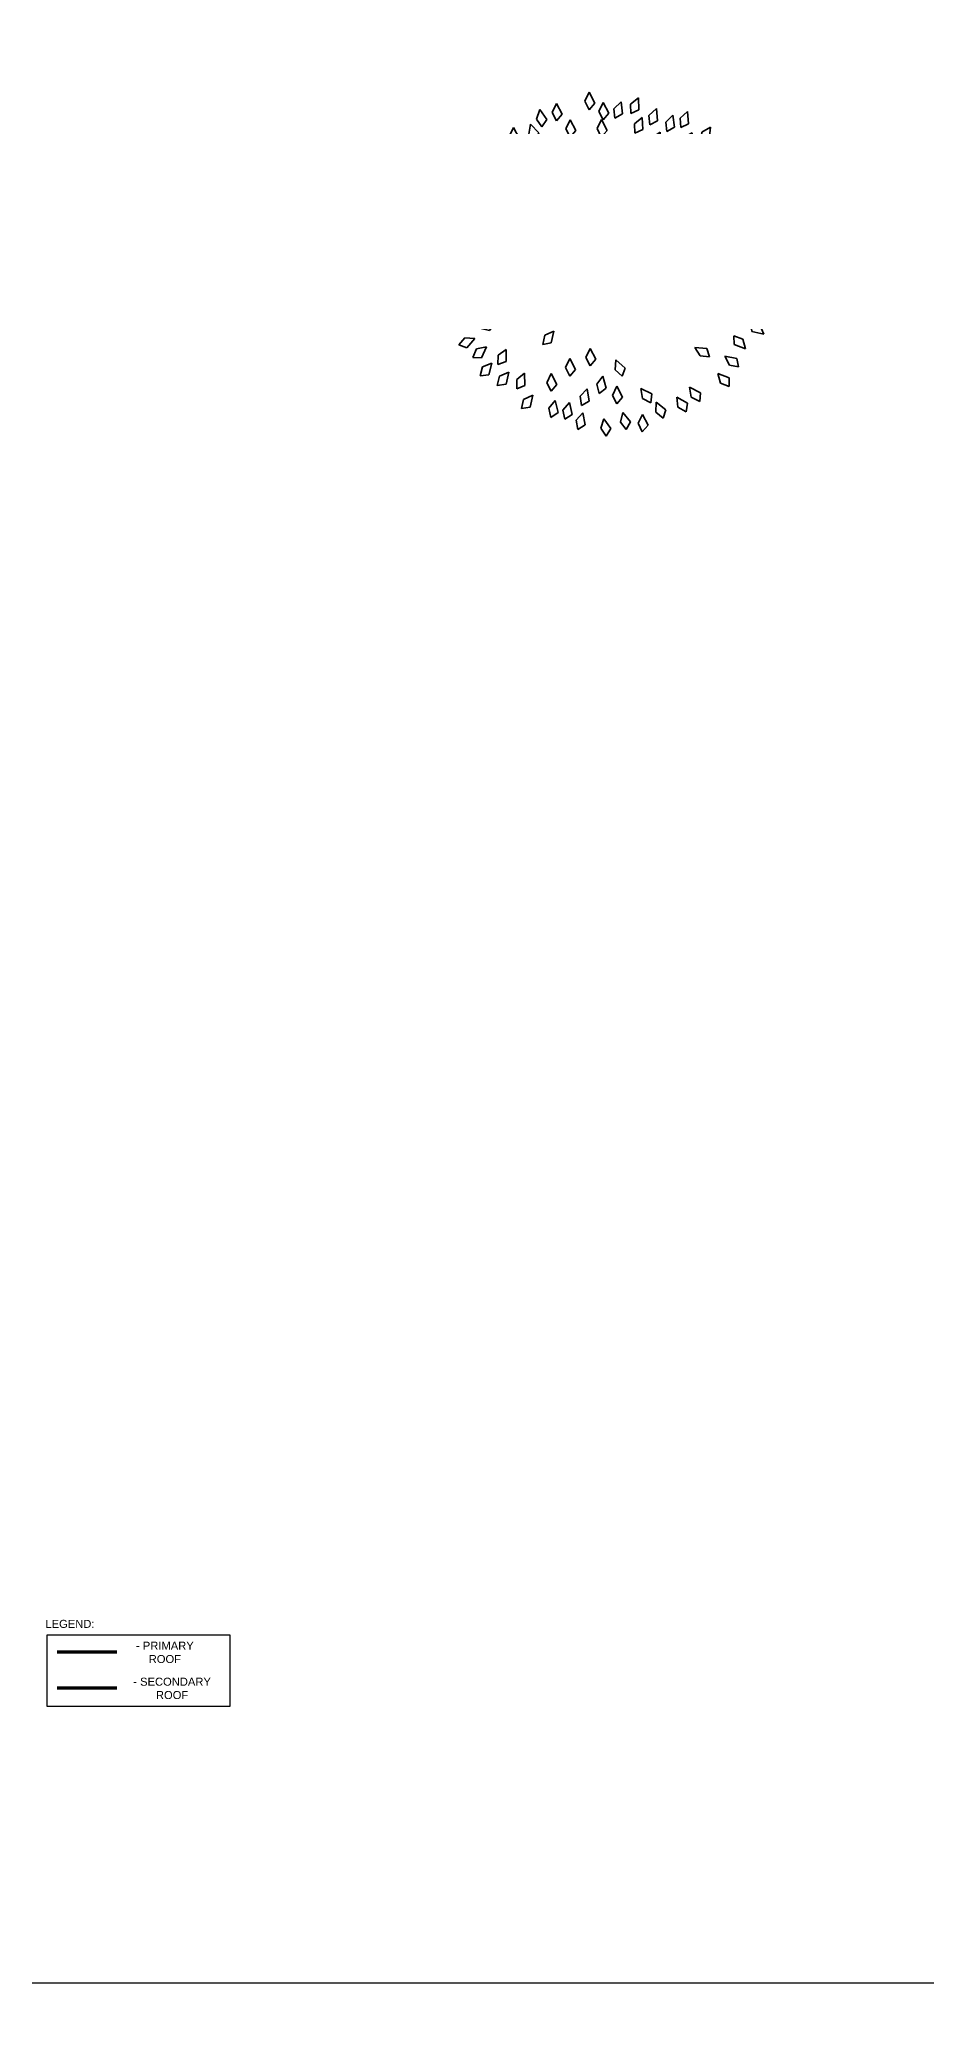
# Model space of a CAD drawing. Header units: millimetres. Extents: x -179928 to 528275, y -469666 to 511935.
# Drawn here: x 174469 to 185546, y 46649 to 71491 of the extents above; entities that cross this region are included whole.
import ezdxf
from ezdxf import colors
from ezdxf.entities.mleader import LeaderData, LeaderLine
from ezdxf.math import Vec2, Vec3

# ---------------------------------------------------------------- set-up
doc = ezdxf.new("R2010")
doc.units = ezdxf.units.MM
doc.linetypes.add('DASHED', pattern=[0.75, 0.5, -0.25])
doc.layers.get('Defpoints').update_dxf_attribs({"color": 252})
doc.layers.add('ad-Landscape', color=94, linetype='Continuous', lineweight=35)
for name, color, linetype in [('ad-Lvl-Entance road', 4, 'Continuous'), ('ad-Primary Roof', 5, 'Continuous'), ('ad-Secondary Roof', 6, 'Continuous'), ('ad-Text main', 7, 'Continuous')]:
    doc.layers.add(name, color=color, linetype=linetype)
doc.layers.add('ad-Plot Boundary', color=6, linetype='Continuous', true_color=0xff00ff)
doc.styles.get("Standard").update_dxf_attribs({"font": 'arial.ttf'})

# ---------------------------------------------------------------- blocks, each defined once
blk = doc.blocks.new('1625E_Roof Plan')
at = {"layer": 'ad-Primary Roof', "linetype": 'DASHED', "ltscale": 2, "const_width": 40}
for points in [[(12570, 14670), (2380, 14670), (7475, 9770)], [(12570, -2645), (2380, -2645), (7475, 2255)]]:
    blk.add_lwpolyline(points, close=True, dxfattribs=at)
for points in [[(2380, 14670), (2380, 14220)], [(12570, 14670), (12570, 14220)], [(7475, 9770), (7475, 2255)], [(2380, 8195), (2380, 5195)], [(12570, 8195), (12570, 5195)], [(2380, -2645), (2380, -450)], [(15419, -1966), (16169, -1966)], [(12570, -2645), (12570, -2345)]]:
    blk.add_lwpolyline(points, dxfattribs=at)
at = {"layer": 'ad-Secondary Roof', "linetype": 'DASHED', "ltscale": 2, "const_width": 40}
for points in [[(-450, 14220), (362, 11207), (-450, 8195)], [(2380, 8195), (4927, 11207), (2380, 14220), (-450, 14220), (-450, 8195)], [(12570, 8195), (10023, 11207), (12570, 14220), (13950, 14220), (13950, 8195)], [(13950, 14220), (13138, 11207), (13950, 8195)], [(-600, 5195), (161, 2372), (-600, -450)], [(13950, 5195), (13189, 1425), (13950, -2345)], [(2380, 5195), (4927, 2372), (2380, -450), (-600, -450), (-600, 5195)], [(12570, 5195), (10023, 1425), (12570, -2345), (13950, -2345), (13950, 5195)]]:
    blk.add_lwpolyline(points, close=True, dxfattribs=at)
for points in [[(362, 11207), (4927, 11207)], [(13138, 11207), (10023, 11207)], [(161, 2372), (4927, 2372)], [(10023, 1425), (13189, 1425)], [(15419, -2416), (16169, -2416)]]:
    blk.add_lwpolyline(points, dxfattribs=at)
at = {"layer": 'ad-Text main', "insert": (15583, -1615), "char_height": 100, "width": 524.49, "attachment_point": 5, "bg_fill": 2}
blk.add_mtext('LEGEND:', dxfattribs=at)
at = {"layer": 'Defpoints'}
blk.add_lwpolyline([(15300, -1753), (17580, -1753), (17580, -2645), (15300, -2645)], close=True, dxfattribs=at)
at = {"layer": 'ad-Text main', "insert": (16769, -1971), "char_height": 100, "width": 1048.03, "attachment_point": 5, "bg_fill": 2}
blk.add_mtext('- PRIMARY ROOF', dxfattribs=at)
at = {"layer": 'ad-Text main', "insert": (16859, -2421), "char_height": 100, "width": 1266.16, "attachment_point": 5, "bg_fill": 2}
blk.add_mtext('- SECONDARY ROOF', dxfattribs=at)
blk = doc.blocks.new('1625_East Villa')
blk.add_blockref('1625E_Roof Plan', (0, 0))
blk = doc.blocks.new("All Plot's Villa Plans")
at = {"ltscale": 5}
blk.add_blockref('1625_East Villa', (159263, 53305), dxfattribs=at)
blk = doc.blocks.new('zw$A88E')
at = {"layer": 'ad-Plot Boundary', "ltscale": 5}
for points in [[(-218432, -419409), (-160084, -419409), (-160084, -389359), (-214414, -389359), (-214624, -390951), (-215394, -396770), (-216370, -404153), (-218165, -417733)], [(-218432, -419409), (-160084, -419409), (-160084, -448884), (-177957, -444906), (-195916, -441169), (-207921, -438489), (-220734, -438489), (-219411, -425564)]]:
    blk.add_lwpolyline(points, close=True, dxfattribs=at)
blk = doc.blocks.new("Plot's Boundary")
at = {"layer": 'ad-Plot Boundary', "ltscale": 5}
blk.add_blockref('zw$A88E', (367577, 466614), dxfattribs=at)
blk = doc.blocks.new('qerfefr')
at = {"layer": 'ad-Landscape', "color": 104, "ltscale": 1.622888}
for p, q in [((260795.962, 1945721.719, 129.914), (260796.032, 1945721.823, 129.914)), ((260796.032, 1945721.823, 129.914), (260796.083, 1945721.68, 129.914)), ((260796.173, 1945721.748, 129.914), (260796.255, 1945721.842, 129.914)), ((260796.255, 1945721.842, 129.914), (260796.288, 1945721.694, 129.914)), ((260795.87, 1945721.677, 129.914), (260795.944, 1945721.544, 129.914)), ((260796, 1945721.608, 129.914), (260795.962, 1945721.719, 129.914)), ((260796.083, 1945721.68, 129.914), (260796, 1945721.608, 129.914)), ((260796.197, 1945721.633, 129.914), (260796.173, 1945721.748, 129.914)), ((260796.288, 1945721.694, 129.914), (260796.197, 1945721.633, 129.914)), ((260796.283, 1945721.505, 129.914), (260796.365, 1945721.6, 129.914)), ((260796.365, 1945721.6, 129.914), (260796.398, 1945721.451, 129.914)), ((260795.944, 1945721.544, 129.914), (260795.875, 1945721.46, 129.914)), ((260796.247, 1945721.244, 129.914), (260796.329, 1945721.339, 129.914)), ((260796.307, 1945721.39, 129.914), (260796.283, 1945721.505, 129.914)), ((260796.398, 1945721.451, 129.914), (260796.307, 1945721.39, 129.914)), ((260796.329, 1945721.339, 129.914), (260796.362, 1945721.19, 129.914)), ((260795.855, 1945721.186, 129.914), (260795.92, 1945721.293, 129.914)), ((260795.898, 1945721.076, 129.914), (260795.855, 1945721.186, 129.914)), ((260795.978, 1945721.152, 129.914), (260795.898, 1945721.076, 129.914)), ((260795.92, 1945721.293, 129.914), (260795.978, 1945721.152, 129.914)), ((260796.271, 1945721.129, 129.914), (260796.247, 1945721.244, 129.914)), ((260796.362, 1945721.19, 129.914), (260796.271, 1945721.129, 129.914)), ((260796.237, 1945720.939, 129.914), (260796.335, 1945720.988, 129.914)), ((260796.25, 1945720.787, 129.914), (260796.237, 1945720.939, 129.914)), ((260796.344, 1945720.87, 129.914), (260796.25, 1945720.787, 129.914)), ((260796.335, 1945720.988, 129.914), (260796.344, 1945720.87, 129.914)), ((260795.94, 1945720.635, 129.914), (260796, 1945720.745, 129.914)), ((260795.989, 1945720.528, 129.914), (260795.94, 1945720.635, 129.914)), ((260796.065, 1945720.607, 129.914), (260795.989, 1945720.528, 129.914)), ((260796, 1945720.745, 129.914), (260796.065, 1945720.607, 129.914)), ((260796.234, 1945720.683, 129.914), (260796.31, 1945720.782, 129.914)), ((260796.265, 1945720.569, 129.914), (260796.234, 1945720.683, 129.914)), ((260796.352, 1945720.636, 129.914), (260796.265, 1945720.569, 129.914)), ((260796.31, 1945720.782, 129.914), (260796.352, 1945720.636, 129.914)), ((260795.614, 1945720.107, 129.914), (260795.729, 1945720.082, 129.914)), ((260795.633, 1945720, 129.914), (260795.614, 1945720.107, 129.914)), ((260795.729, 1945720.082, 129.914), (260795.782, 1945719.969, 129.914)), ((260795.782, 1945719.969, 129.914), (260795.633, 1945720, 129.914)), ((260794.373, 1945719.188, 129.914), (260794.284, 1945719.25, 129.914)), ((260794.41, 1945719.051, 129.914), (260794.486, 1945719.142, 129.914)), ((260794.486, 1945719.142, 129.914), (260794.611, 1945719.135, 129.914)), ((260794.611, 1945719.135, 129.914), (260794.514, 1945719.018, 129.914)), ((260794.514, 1945719.018, 129.914), (260794.41, 1945719.051, 129.914)), ((260794.439, 1945718.805, 129.914), (260794.499, 1945718.906, 129.914)), ((260794.499, 1945718.906, 129.914), (260794.623, 1945718.92, 129.914)), ((260794.623, 1945718.92, 129.914), (260794.547, 1945718.788, 129.914)), ((260794.69, 1945718.884, 129.914), (260794.725, 1945718.996, 129.914)), ((260794.799, 1945718.893, 129.914), (260794.69, 1945718.884, 129.914)), ((260794.547, 1945718.788, 129.914), (260794.439, 1945718.805, 129.914)), ((260794.616, 1945718.635, 129.914), (260794.672, 1945718.738, 129.914)), ((260794.725, 1945718.622, 129.914), (260794.616, 1945718.635, 129.914)), ((260794.672, 1945718.738, 129.914), (260794.796, 1945718.757, 129.914)), ((260794.796, 1945718.757, 129.914), (260794.725, 1945718.622, 129.914))]:
    blk.add_line(p, q, dxfattribs=at)
at = {"layer": 'ad-Landscape', "color": 96, "ltscale": 1.622888}
for p, q in [((260796.604, 1945721.774, 129.914), (260796.686, 1945721.869, 129.914)), ((260796.686, 1945721.869, 129.914), (260796.719, 1945721.72, 129.914)), ((260796.628, 1945721.659, 129.914), (260796.604, 1945721.774, 129.914)), ((260796.719, 1945721.72, 129.914), (260796.628, 1945721.659, 129.914)), ((260796.738, 1945721.606, 129.914), (260796.821, 1945721.7, 129.914)), ((260796.762, 1945721.49, 129.914), (260796.738, 1945721.606, 129.914)), ((260796.821, 1945721.7, 129.914), (260796.853, 1945721.551, 129.914)), ((260796.908, 1945721.475, 129.914), (260796.926, 1945721.591, 129.914)), ((260796.926, 1945721.591, 129.914), (260797.037, 1945721.65, 129.914)), ((260797.037, 1945721.65, 129.914), (260797.015, 1945721.5, 129.914)), ((260797.117, 1945721.477, 129.914), (260797.145, 1945721.591, 129.914)), ((260797.145, 1945721.591, 129.914), (260797.26, 1945721.641, 129.914)), ((260797.26, 1945721.641, 129.914), (260797.226, 1945721.493, 129.914)), ((260796.47, 1945721.247, 129.914), (260796.551, 1945721.342, 129.914)), ((260796.551, 1945721.342, 129.914), (260796.585, 1945721.193, 129.914)), ((260796.66, 1945721.405, 129.914), (260796.743, 1945721.499, 129.914)), ((260796.683, 1945721.29, 129.914), (260796.66, 1945721.405, 129.914)), ((260796.774, 1945721.35, 129.914), (260796.683, 1945721.29, 129.914)), ((260796.743, 1945721.499, 129.914), (260796.774, 1945721.35, 129.914)), ((260796.853, 1945721.551, 129.914), (260796.762, 1945721.49, 129.914)), ((260797.015, 1945721.5, 129.914), (260796.908, 1945721.475, 129.914)), ((260797.102, 1945721.225, 129.914), (260797.127, 1945721.34, 129.914)), ((260797.226, 1945721.493, 129.914), (260797.117, 1945721.477, 129.914)), ((260797.127, 1945721.34, 129.914), (260797.24, 1945721.393, 129.914)), ((260797.24, 1945721.393, 129.914), (260797.21, 1945721.243, 129.914)), ((260797.31, 1945721.279, 129.914), (260797.33, 1945721.395, 129.914)), ((260797.33, 1945721.395, 129.914), (260797.442, 1945721.452, 129.914)), ((260797.442, 1945721.452, 129.914), (260797.417, 1945721.302, 129.914)), ((260797.509, 1945721.259, 129.914), (260797.619, 1945721.32, 129.914)), ((260796.454, 1945720.999, 129.914), (260796.554, 1945721.074, 129.914)), ((260796.495, 1945721.132, 129.914), (260796.47, 1945721.247, 129.914)), ((260796.585, 1945721.193, 129.914), (260796.495, 1945721.132, 129.914)), ((260796.554, 1945721.074, 129.914), (260796.555, 1945720.922, 129.914)), ((260796.792, 1945721.122, 129.914), (260796.875, 1945721.216, 129.914)), ((260796.817, 1945721.007, 129.914), (260796.792, 1945721.122, 129.914)), ((260796.875, 1945721.216, 129.914), (260796.908, 1945721.068, 129.914)), ((260797.21, 1945721.243, 129.914), (260797.102, 1945721.225, 129.914)), ((260797.254, 1945721.004, 129.914), (260797.292, 1945721.115, 129.914)), ((260797.292, 1945721.115, 129.914), (260797.411, 1945721.154, 129.914)), ((260797.417, 1945721.302, 129.914), (260797.31, 1945721.279, 129.914)), ((260797.411, 1945721.154, 129.914), (260797.363, 1945721.01, 129.914)), ((260797.493, 1945721.142, 129.914), (260797.509, 1945721.259, 129.914)), ((260797.599, 1945721.168, 129.914), (260797.493, 1945721.142, 129.914)), ((260796.453, 1945720.881, 129.914), (260796.454, 1945720.999, 129.914)), ((260796.555, 1945720.922, 129.914), (260796.453, 1945720.881, 129.914)), ((260796.908, 1945721.068, 129.914), (260796.817, 1945721.007, 129.914)), ((260796.934, 1945720.853, 129.914), (260796.939, 1945720.97, 129.914)), ((260797.037, 1945720.889, 129.914), (260796.934, 1945720.853, 129.914)), ((260796.939, 1945720.97, 129.914), (260797.042, 1945721.041, 129.914)), ((260797.042, 1945721.041, 129.914), (260797.037, 1945720.889, 129.914)), ((260797.363, 1945721.01, 129.914), (260797.254, 1945721.004, 129.914)), ((260796.636, 1945720.647, 129.914), (260796.718, 1945720.741, 129.914)), ((260796.66, 1945720.531, 129.914), (260796.636, 1945720.647, 129.914)), ((260796.751, 1945720.592, 129.914), (260796.66, 1945720.531, 129.914)), ((260796.718, 1945720.741, 129.914), (260796.751, 1945720.592, 129.914)), ((260797.422, 1945720.616, 129.914), (260797.468, 1945720.725, 129.914)), ((260797.531, 1945720.614, 129.914), (260797.422, 1945720.616, 129.914)), ((260797.468, 1945720.725, 129.914), (260797.59, 1945720.755, 129.914)), ((260796.162, 1945720.41, 129.914), (260796.223, 1945720.519, 129.914)), ((260796.209, 1945720.302, 129.914), (260796.162, 1945720.41, 129.914)), ((260796.286, 1945720.38, 129.914), (260796.209, 1945720.302, 129.914)), ((260796.223, 1945720.519, 129.914), (260796.286, 1945720.38, 129.914)), ((260796.551, 1945720.379, 129.914), (260796.633, 1945720.473, 129.914)), ((260796.576, 1945720.263, 129.914), (260796.551, 1945720.379, 129.914)), ((260796.666, 1945720.324, 129.914), (260796.576, 1945720.263, 129.914)), ((260796.633, 1945720.473, 129.914), (260796.666, 1945720.324, 129.914)), ((260796.93, 1945720.332, 129.914), (260796.999, 1945720.428, 129.914)), ((260797.036, 1945720.306, 129.914), (260796.93, 1945720.332, 129.914)), ((260796.999, 1945720.428, 129.914), (260797.124, 1945720.431, 129.914)), ((260797.124, 1945720.431, 129.914), (260797.036, 1945720.306, 129.914)), ((260797.164, 1945720.272, 129.914), (260797.247, 1945720.355, 129.914)), ((260797.247, 1945720.355, 129.914), (260797.371, 1945720.338, 129.914)), ((260797.371, 1945720.338, 129.914), (260797.265, 1945720.229, 129.914)), ((260796.883, 1945720.041, 129.914), (260796.957, 1945720.133, 129.914)), ((260796.957, 1945720.133, 129.914), (260797.082, 1945720.129, 129.914)), ((260797.082, 1945720.129, 129.914), (260796.988, 1945720.009, 129.914)), ((260797.265, 1945720.229, 129.914), (260797.164, 1945720.272, 129.914)), ((260796.988, 1945720.009, 129.914), (260796.883, 1945720.041, 129.914)), ((260797.174, 1945719.905, 129.914), (260797.233, 1945720.007, 129.914)), ((260797.233, 1945720.007, 129.914), (260797.358, 1945720.021, 129.914)), ((260797.358, 1945720.021, 129.914), (260797.282, 1945719.889, 129.914)), ((260796.619, 1945719.595, 129.914), (260796.731, 1945719.633, 129.914)), ((260796.69, 1945719.512, 129.914), (260796.619, 1945719.595, 129.914)), ((260796.731, 1945719.633, 129.914), (260796.834, 1945719.562, 129.914)), ((260796.834, 1945719.562, 129.914), (260796.69, 1945719.512, 129.914)), ((260797.334, 1945719.526, 129.914), (260797.481, 1945719.564, 129.914)), ((260797.431, 1945719.447, 129.914), (260797.334, 1945719.526, 129.914)), ((260797.545, 1945719.475, 129.914), (260797.431, 1945719.447, 129.914)), ((260797.481, 1945719.564, 129.914), (260797.545, 1945719.475, 129.914)), ((260795.297, 1945718.98, 129.914), (260795.352, 1945719.084, 129.914)), ((260795.352, 1945719.084, 129.914), (260795.476, 1945719.104, 129.914)), ((260795.476, 1945719.104, 129.914), (260795.406, 1945718.969, 129.914)), ((260797.22, 1945719.189, 129.914), (260797.215, 1945719.298, 129.914)), ((260797.215, 1945719.298, 129.914), (260797.326, 1945719.259, 129.914)), ((260797.365, 1945719.14, 129.914), (260797.22, 1945719.189, 129.914)), ((260797.326, 1945719.259, 129.914), (260797.365, 1945719.14, 129.914)), ((260794.725, 1945718.996, 129.914), (260794.842, 1945719.039, 129.914)), ((260794.842, 1945719.039, 129.914), (260794.799, 1945718.893, 129.914)), ((260795.406, 1945718.969, 129.914), (260795.297, 1945718.98, 129.914)), ((260794.841, 1945718.528, 129.914), (260794.869, 1945718.642, 129.914)), ((260794.869, 1945718.642, 129.914), (260794.984, 1945718.691, 129.914)), ((260794.984, 1945718.691, 129.914), (260794.949, 1945718.543, 129.914)), ((260795.22, 1945718.505, 129.914), (260795.303, 1945718.6, 129.914)), ((260795.303, 1945718.6, 129.914), (260795.336, 1945718.451, 129.914)), ((260795.497, 1945718.625, 129.914), (260795.579, 1945718.72, 129.914)), ((260795.521, 1945718.51, 129.914), (260795.497, 1945718.625, 129.914)), ((260795.579, 1945718.72, 129.914), (260795.612, 1945718.571, 129.914)), ((260795.776, 1945718.681, 129.914), (260795.858, 1945718.776, 129.914)), ((260795.8, 1945718.566, 129.914), (260795.776, 1945718.681, 129.914)), ((260795.891, 1945718.627, 129.914), (260795.8, 1945718.566, 129.914)), ((260795.858, 1945718.776, 129.914), (260795.891, 1945718.627, 129.914)), ((260794.832, 1945718.275, 129.914), (260794.886, 1945718.379, 129.914)), ((260794.949, 1945718.543, 129.914), (260794.841, 1945718.528, 129.914)), ((260794.886, 1945718.379, 129.914), (260795.01, 1945718.399, 129.914)), ((260795.01, 1945718.399, 129.914), (260794.94, 1945718.264, 129.914)), ((260795.245, 1945718.39, 129.914), (260795.22, 1945718.505, 129.914)), ((260795.336, 1945718.451, 129.914), (260795.245, 1945718.39, 129.914)), ((260795.612, 1945718.571, 129.914), (260795.521, 1945718.51, 129.914)), ((260795.818, 1945718.323, 129.914), (260795.919, 1945718.398, 129.914)), ((260795.919, 1945718.398, 129.914), (260795.918, 1945718.245, 129.914)), ((260796.087, 1945718.436, 129.914), (260796.13, 1945718.553, 129.914)), ((260796.15, 1945718.337, 129.914), (260796.087, 1945718.436, 129.914)), ((260796.13, 1945718.553, 129.914), (260796.213, 1945718.425, 129.914)), ((260796.213, 1945718.425, 129.914), (260796.15, 1945718.337, 129.914)), ((260794.94, 1945718.264, 129.914), (260794.832, 1945718.275, 129.914)), ((260795.156, 1945718.072, 129.914), (260795.161, 1945718.19, 129.914)), ((260795.259, 1945718.109, 129.914), (260795.156, 1945718.072, 129.914)), ((260795.161, 1945718.19, 129.914), (260795.264, 1945718.261, 129.914)), ((260795.264, 1945718.261, 129.914), (260795.259, 1945718.109, 129.914)), ((260795.318, 1945718.005, 129.914), (260795.326, 1945718.122, 129.914)), ((260795.326, 1945718.122, 129.914), (260795.43, 1945718.191, 129.914)), ((260795.43, 1945718.191, 129.914), (260795.422, 1945718.039, 129.914)), ((260795.567, 1945718.117, 129.914), (260795.581, 1945718.234, 129.914)), ((260795.672, 1945718.145, 129.914), (260795.567, 1945718.117, 129.914)), ((260795.581, 1945718.234, 129.914), (260795.689, 1945718.297, 129.914)), ((260795.689, 1945718.297, 129.914), (260795.672, 1945718.145, 129.914)), ((260795.816, 1945718.205, 129.914), (260795.818, 1945718.323, 129.914)), ((260795.918, 1945718.245, 129.914), (260795.816, 1945718.205, 129.914)), ((260795.971, 1945718.137, 129.914), (260796.053, 1945718.232, 129.914)), ((260795.995, 1945718.022, 129.914), (260795.971, 1945718.137, 129.914)), ((260796.053, 1945718.232, 129.914), (260796.086, 1945718.083, 129.914)), ((260795.422, 1945718.039, 129.914), (260795.318, 1945718.005, 129.914)), ((260795.452, 1945717.957, 129.914), (260795.558, 1945718.023, 129.914)), ((260795.558, 1945718.023, 129.914), (260795.546, 1945717.871, 129.914)), ((260796.086, 1945718.083, 129.914), (260795.995, 1945718.022, 129.914))]:
    blk.add_line(p, q, dxfattribs=at)
at = {"layer": 'ad-Landscape', "color": 70, "ltscale": 1.622888}
for p, q in [((260795.574, 1945721.597, 129.914), (260795.656, 1945721.692, 129.914)), ((260795.598, 1945721.482, 129.914), (260795.574, 1945721.597, 129.914)), ((260795.656, 1945721.692, 129.914), (260795.689, 1945721.543, 129.914)), ((260795.818, 1945721.563, 129.914), (260795.87, 1945721.677, 129.914)), ((260795.071, 1945721.337, 129.914), (260795.077, 1945721.446, 129.914)), ((260795.209, 1945721.273, 129.914), (260795.071, 1945721.337, 129.914)), ((260795.077, 1945721.446, 129.914), (260795.184, 1945721.395, 129.914)), ((260795.184, 1945721.395, 129.914), (260795.209, 1945721.273, 129.914)), ((260795.311, 1945721.46, 129.914), (260795.393, 1945721.554, 129.914)), ((260795.335, 1945721.344, 129.914), (260795.311, 1945721.46, 129.914)), ((260795.426, 1945721.405, 129.914), (260795.335, 1945721.344, 129.914)), ((260795.393, 1945721.554, 129.914), (260795.426, 1945721.405, 129.914)), ((260795.689, 1945721.543, 129.914), (260795.598, 1945721.482, 129.914)), ((260795.756, 1945721.379, 129.914), (260795.82, 1945721.487, 129.914)), ((260795.801, 1945721.27, 129.914), (260795.756, 1945721.379, 129.914)), ((260795.879, 1945721.347, 129.914), (260795.801, 1945721.27, 129.914)), ((260795.875, 1945721.46, 129.914), (260795.818, 1945721.563, 129.914)), ((260795.82, 1945721.487, 129.914), (260795.879, 1945721.347, 129.914)), ((260794.931, 1945721.195, 129.914), (260795.041, 1945721.151, 129.914)), ((260794.932, 1945721.085, 129.914), (260794.931, 1945721.195, 129.914)), ((260795.074, 1945721.03, 129.914), (260794.932, 1945721.085, 129.914)), ((260795.041, 1945721.151, 129.914), (260795.074, 1945721.03, 129.914)), ((260795.065, 1945721.155, 129.914), (260795.08, 1945721.263, 129.914)), ((260795.197, 1945721.08, 129.914), (260795.065, 1945721.155, 129.914)), ((260795.08, 1945721.263, 129.914), (260795.182, 1945721.204, 129.914)), ((260795.182, 1945721.204, 129.914), (260795.197, 1945721.08, 129.914)), ((260795.291, 1945721.015, 129.914), (260795.317, 1945721.121, 129.914)), ((260795.317, 1945721.121, 129.914), (260795.413, 1945721.052, 129.914)), ((260795.488, 1945721.095, 129.914), (260795.507, 1945721.203, 129.914)), ((260795.618, 1945721.015, 129.914), (260795.488, 1945721.095, 129.914)), ((260795.507, 1945721.203, 129.914), (260795.607, 1945721.14, 129.914)), ((260795.607, 1945721.14, 129.914), (260795.618, 1945721.015, 129.914)), ((260794.704, 1945720.716, 129.914), (260794.719, 1945720.824, 129.914)), ((260794.719, 1945720.824, 129.914), (260794.822, 1945720.765, 129.914)), ((260794.723, 1945720.952, 129.914), (260794.737, 1945721.06, 129.914)), ((260794.857, 1945720.878, 129.914), (260794.723, 1945720.952, 129.914)), ((260794.737, 1945721.06, 129.914), (260794.84, 1945721.003, 129.914)), ((260794.84, 1945721.003, 129.914), (260794.857, 1945720.878, 129.914)), ((260795.101, 1945720.969, 129.914), (260795.214, 1945720.935, 129.914)), ((260795.111, 1945720.86, 129.914), (260795.101, 1945720.969, 129.914)), ((260795.257, 1945720.818, 129.914), (260795.111, 1945720.86, 129.914)), ((260795.214, 1945720.935, 129.914), (260795.257, 1945720.818, 129.914)), ((260795.415, 1945720.927, 129.914), (260795.291, 1945721.015, 129.914)), ((260795.413, 1945721.052, 129.914), (260795.415, 1945720.927, 129.914)), ((260795.616, 1945720.836, 129.914), (260795.643, 1945720.942, 129.914)), ((260795.74, 1945720.747, 129.914), (260795.616, 1945720.836, 129.914)), ((260795.643, 1945720.942, 129.914), (260795.738, 1945720.872, 129.914)), ((260795.738, 1945720.872, 129.914), (260795.74, 1945720.747, 129.914)), ((260794.508, 1945720.674, 129.914), (260794.623, 1945720.649, 129.914)), ((260794.527, 1945720.566, 129.914), (260794.508, 1945720.674, 129.914)), ((260794.623, 1945720.649, 129.914), (260794.676, 1945720.536, 129.914)), ((260794.837, 1945720.641, 129.914), (260794.704, 1945720.716, 129.914)), ((260794.822, 1945720.765, 129.914), (260794.837, 1945720.641, 129.914)), ((260794.836, 1945720.616, 129.914), (260794.882, 1945720.715, 129.914)), ((260794.94, 1945720.506, 129.914), (260794.836, 1945720.616, 129.914)), ((260794.882, 1945720.715, 129.914), (260794.962, 1945720.629, 129.914)), ((260794.962, 1945720.629, 129.914), (260794.94, 1945720.506, 129.914)), ((260794.321, 1945720.471, 129.914), (260794.439, 1945720.458, 129.914)), ((260794.351, 1945720.366, 129.914), (260794.321, 1945720.471, 129.914)), ((260794.503, 1945720.351, 129.914), (260794.351, 1945720.366, 129.914)), ((260794.439, 1945720.458, 129.914), (260794.503, 1945720.351, 129.914)), ((260794.676, 1945720.536, 129.914), (260794.527, 1945720.566, 129.914)), ((260794.7, 1945720.297, 129.914), (260794.633, 1945720.403, 129.914)), ((260794.633, 1945720.403, 129.914), (260794.785, 1945720.392, 129.914)), ((260794.785, 1945720.392, 129.914), (260794.817, 1945720.287, 129.914)), ((260795.141, 1945720.498, 129.914), (260795.255, 1945720.469, 129.914)), ((260795.155, 1945720.39, 129.914), (260795.141, 1945720.498, 129.914)), ((260795.303, 1945720.353, 129.914), (260795.155, 1945720.39, 129.914)), ((260795.255, 1945720.469, 129.914), (260795.303, 1945720.353, 129.914)), ((260795.498, 1945720.537, 129.914), (260795.61, 1945720.5, 129.914)), ((260795.505, 1945720.428, 129.914), (260795.498, 1945720.537, 129.914)), ((260795.65, 1945720.382, 129.914), (260795.505, 1945720.428, 129.914)), ((260795.61, 1945720.5, 129.914), (260795.65, 1945720.382, 129.914)), ((260794.444, 1945720.172, 129.914), (260794.561, 1945720.184, 129.914)), ((260794.495, 1945720.075, 129.914), (260794.444, 1945720.172, 129.914)), ((260794.646, 1945720.092, 129.914), (260794.495, 1945720.075, 129.914)), ((260794.561, 1945720.184, 129.914), (260794.646, 1945720.092, 129.914)), ((260794.817, 1945720.287, 129.914), (260794.7, 1945720.297, 129.914)), ((260794.237, 1945719.982, 129.914), (260794.355, 1945719.986, 129.914)), ((260794.282, 1945719.882, 129.914), (260794.237, 1945719.982, 129.914)), ((260794.434, 1945719.888, 129.914), (260794.282, 1945719.882, 129.914)), ((260794.355, 1945719.986, 129.914), (260794.434, 1945719.888, 129.914)), ((260794.701, 1945719.906, 129.914), (260794.813, 1945719.944, 129.914)), ((260794.773, 1945719.823, 129.914), (260794.701, 1945719.906, 129.914)), ((260794.917, 1945719.873, 129.914), (260794.773, 1945719.823, 129.914)), ((260794.813, 1945719.944, 129.914), (260794.917, 1945719.873, 129.914)), ((260794.947, 1945719.983, 129.914), (260795.065, 1945719.986, 129.914)), ((260794.99, 1945719.883, 129.914), (260794.947, 1945719.983, 129.914)), ((260795.143, 1945719.888, 129.914), (260794.99, 1945719.883, 129.914)), ((260795.065, 1945719.986, 129.914), (260795.143, 1945719.888, 129.914)), ((260794.247, 1945719.639, 129.914), (260794.337, 1945719.715, 129.914)), ((260794.344, 1945719.588, 129.914), (260794.247, 1945719.639, 129.914)), ((260794.337, 1945719.715, 129.914), (260794.459, 1945719.687, 129.914)), ((260794.459, 1945719.687, 129.914), (260794.344, 1945719.588, 129.914)), ((260794.424, 1945719.626, 129.914), (260794.528, 1945719.682, 129.914)), ((260794.508, 1945719.556, 129.914), (260794.424, 1945719.626, 129.914)), ((260794.641, 1945719.63, 129.914), (260794.508, 1945719.556, 129.914)), ((260794.528, 1945719.682, 129.914), (260794.641, 1945719.63, 129.914)), ((260794.608, 1945719.374, 129.914), (260794.699, 1945719.448, 129.914)), ((260794.703, 1945719.321, 129.914), (260794.608, 1945719.374, 129.914)), ((260794.699, 1945719.448, 129.914), (260794.821, 1945719.418, 129.914)), ((260794.821, 1945719.418, 129.914), (260794.703, 1945719.321, 129.914)), ((260795.072, 1945719.315, 129.914), (260795.165, 1945719.388, 129.914)), ((260795.165, 1945719.388, 129.914), (260795.286, 1945719.355, 129.914)), ((260795.286, 1945719.355, 129.914), (260795.167, 1945719.26, 129.914)), ((260794.284, 1945719.25, 129.914), (260794.382, 1945719.315, 129.914)), ((260794.5, 1945719.273, 129.914), (260794.373, 1945719.188, 129.914)), ((260794.382, 1945719.315, 129.914), (260794.5, 1945719.273, 129.914)), ((260795.167, 1945719.26, 129.914), (260795.072, 1945719.315, 129.914))]:
    blk.add_line(p, q, dxfattribs=at)
at = {"layer": 'ad-Landscape', "color": 98, "ltscale": 1.622888}
for p, q in [((260797.619, 1945721.32, 129.914), (260797.599, 1945721.168, 129.914)), ((260797.672, 1945721.144, 129.914), (260797.695, 1945721.259, 129.914)), ((260797.78, 1945721.164, 129.914), (260797.672, 1945721.144, 129.914)), ((260797.695, 1945721.259, 129.914), (260797.808, 1945721.314, 129.914)), ((260797.808, 1945721.314, 129.914), (260797.78, 1945721.164, 129.914)), ((260797.624, 1945720.906, 129.914), (260797.673, 1945721.014, 129.914)), ((260797.733, 1945720.902, 129.914), (260797.624, 1945720.906, 129.914)), ((260797.673, 1945721.014, 129.914), (260797.795, 1945721.042, 129.914)), ((260797.795, 1945721.042, 129.914), (260797.733, 1945720.902, 129.914)), ((260797.869, 1945720.909, 129.914), (260797.912, 1945721.019, 129.914)), ((260797.978, 1945720.91, 129.914), (260797.869, 1945720.909, 129.914)), ((260797.912, 1945721.019, 129.914), (260798.033, 1945721.052, 129.914)), ((260798.033, 1945721.052, 129.914), (260797.978, 1945720.91, 129.914)), ((260797.59, 1945720.755, 129.914), (260797.531, 1945720.614, 129.914)), ((260797.807, 1945720.606, 129.914), (260797.89, 1945720.689, 129.914)), ((260797.907, 1945720.563, 129.914), (260797.807, 1945720.606, 129.914)), ((260797.89, 1945720.689, 129.914), (260798.014, 1945720.672, 129.914)), ((260798.014, 1945720.672, 129.914), (260797.907, 1945720.563, 129.914)), ((260798.036, 1945720.6, 129.914), (260798.115, 1945720.688, 129.914)), ((260798.139, 1945720.563, 129.914), (260798.036, 1945720.6, 129.914)), ((260798.115, 1945720.688, 129.914), (260798.239, 1945720.678, 129.914)), ((260798.239, 1945720.678, 129.914), (260798.139, 1945720.563, 129.914)), ((260798.088, 1945720.372, 129.914), (260798.179, 1945720.446, 129.914)), ((260798.184, 1945720.319, 129.914), (260798.088, 1945720.372, 129.914)), ((260798.179, 1945720.446, 129.914), (260798.301, 1945720.417, 129.914)), ((260798.301, 1945720.417, 129.914), (260798.184, 1945720.319, 129.914)), ((260797.904, 1945720.21, 129.914), (260797.997, 1945720.283, 129.914)), ((260798, 1945720.156, 129.914), (260797.904, 1945720.21, 129.914)), ((260797.997, 1945720.283, 129.914), (260798.118, 1945720.252, 129.914)), ((260798.118, 1945720.252, 129.914), (260798, 1945720.156, 129.914)), ((260798.173, 1945720.04, 129.914), (260798.264, 1945720.116, 129.914)), ((260798.264, 1945720.116, 129.914), (260798.385, 1945720.088, 129.914)), ((260798.385, 1945720.088, 129.914), (260798.27, 1945719.989, 129.914)), ((260797.282, 1945719.889, 129.914), (260797.174, 1945719.905, 129.914)), ((260797.45, 1945719.958, 129.914), (260797.55, 1945720.02, 129.914)), ((260797.538, 1945719.893, 129.914), (260797.45, 1945719.958, 129.914)), ((260797.667, 1945719.975, 129.914), (260797.538, 1945719.893, 129.914)), ((260797.55, 1945720.02, 129.914), (260797.667, 1945719.975, 129.914)), ((260798.27, 1945719.989, 129.914), (260798.173, 1945720.04, 129.914)), ((260798.099, 1945719.708, 129.914), (260798.199, 1945719.772, 129.914)), ((260798.188, 1945719.645, 129.914), (260798.099, 1945719.708, 129.914)), ((260798.316, 1945719.728, 129.914), (260798.188, 1945719.645, 129.914)), ((260798.199, 1945719.772, 129.914), (260798.316, 1945719.728, 129.914)), ((260798.296, 1945719.633, 129.914), (260798.402, 1945719.685, 129.914)), ((260798.378, 1945719.56, 129.914), (260798.296, 1945719.633, 129.914)), ((260798.185, 1945719.455, 129.914), (260798.303, 1945719.447, 129.914)), ((260798.219, 1945719.351, 129.914), (260798.185, 1945719.455, 129.914)), ((260798.372, 1945719.343, 129.914), (260798.219, 1945719.351, 129.914)), ((260798.303, 1945719.447, 129.914), (260798.372, 1945719.343, 129.914)), ((260797.917, 1945719.095, 129.914), (260798.034, 1945719.084, 129.914)), ((260797.948, 1945718.99, 129.914), (260797.917, 1945719.095, 129.914)), ((260798.034, 1945719.084, 129.914), (260798.1, 1945718.978, 129.914)), ((260798.142, 1945719.109, 129.914), (260798.26, 1945719.111, 129.914)), ((260798.184, 1945719.008, 129.914), (260798.142, 1945719.109, 129.914)), ((260798.26, 1945719.111, 129.914), (260798.336, 1945719.012, 129.914)), ((260798.1, 1945718.978, 129.914), (260797.948, 1945718.99, 129.914)), ((260798.12, 1945718.848, 129.914), (260798.238, 1945718.847, 129.914)), ((260798.16, 1945718.746, 129.914), (260798.12, 1945718.848, 129.914)), ((260798.336, 1945719.012, 129.914), (260798.184, 1945719.008, 129.914)), ((260798.238, 1945718.847, 129.914), (260798.312, 1945718.746, 129.914)), ((260797.997, 1945718.638, 129.914), (260797.998, 1945718.748, 129.914)), ((260798.138, 1945718.581, 129.914), (260797.997, 1945718.638, 129.914)), ((260797.998, 1945718.748, 129.914), (260798.107, 1945718.703, 129.914)), ((260798.107, 1945718.703, 129.914), (260798.138, 1945718.581, 129.914)), ((260798.312, 1945718.746, 129.914), (260798.16, 1945718.746, 129.914)), ((260797.158, 1945718.325, 129.914), (260797.122, 1945718.445, 129.914)), ((260797.122, 1945718.445, 129.914), (260797.265, 1945718.393, 129.914)), ((260797.265, 1945718.393, 129.914), (260797.268, 1945718.283, 129.914)), ((260797.604, 1945718.351, 129.914), (260797.632, 1945718.457, 129.914)), ((260797.728, 1945718.262, 129.914), (260797.604, 1945718.351, 129.914)), ((260797.632, 1945718.457, 129.914), (260797.727, 1945718.387, 129.914)), ((260797.727, 1945718.387, 129.914), (260797.728, 1945718.262, 129.914)), ((260797.864, 1945718.452, 129.914), (260797.878, 1945718.561, 129.914)), ((260797.997, 1945718.378, 129.914), (260797.864, 1945718.452, 129.914)), ((260797.878, 1945718.561, 129.914), (260797.981, 1945718.502, 129.914)), ((260797.981, 1945718.502, 129.914), (260797.997, 1945718.378, 129.914)), ((260796.325, 1945718.002, 129.914), (260796.337, 1945718.127, 129.914)), ((260796.337, 1945718.127, 129.914), (260796.45, 1945718.025, 129.914)), ((260797.268, 1945718.283, 129.914), (260797.158, 1945718.325, 129.914)), ((260797.48, 1945718.118, 129.914), (260797.456, 1945718.241, 129.914)), ((260797.456, 1945718.241, 129.914), (260797.594, 1945718.175, 129.914)), ((260797.586, 1945718.066, 129.914), (260797.48, 1945718.118, 129.914)), ((260797.594, 1945718.175, 129.914), (260797.586, 1945718.066, 129.914)), ((260795.441, 1945717.84, 129.914), (260795.452, 1945717.957, 129.914)), ((260795.546, 1945717.871, 129.914), (260795.441, 1945717.84, 129.914)), ((260795.722, 1945717.778, 129.914), (260795.789, 1945717.883, 129.914)), ((260795.789, 1945717.883, 129.914), (260795.844, 1945717.741, 129.914)), ((260795.979, 1945717.788, 129.914), (260796.042, 1945717.897, 129.914)), ((260796.042, 1945717.897, 129.914), (260796.103, 1945717.757, 129.914)), ((260796.411, 1945717.922, 129.914), (260796.325, 1945718.002, 129.914)), ((260796.45, 1945718.025, 129.914), (260796.411, 1945717.922, 129.914)), ((260796.44, 1945717.791, 129.914), (260796.476, 1945717.91, 129.914)), ((260796.476, 1945717.91, 129.914), (260796.567, 1945717.788, 129.914)), ((260796.723, 1945717.78, 129.914), (260796.74, 1945717.904, 129.914)), ((260796.74, 1945717.904, 129.914), (260796.849, 1945717.796, 129.914)), ((260796.916, 1945717.856, 129.914), (260796.929, 1945717.981, 129.914)), ((260797.003, 1945717.776, 129.914), (260796.916, 1945717.856, 129.914)), ((260796.929, 1945717.981, 129.914), (260797.042, 1945717.878, 129.914)), ((260797.042, 1945717.878, 129.914), (260797.003, 1945717.776, 129.914)), ((260797.314, 1945717.931, 129.914), (260797.315, 1945718.056, 129.914)), ((260797.408, 1945717.86, 129.914), (260797.314, 1945717.931, 129.914)), ((260797.315, 1945718.056, 129.914), (260797.437, 1945717.965, 129.914)), ((260797.437, 1945717.965, 129.914), (260797.408, 1945717.86, 129.914)), ((260795.763, 1945717.667, 129.914), (260795.722, 1945717.778, 129.914)), ((260795.844, 1945717.741, 129.914), (260795.763, 1945717.667, 129.914)), ((260796.026, 1945717.68, 129.914), (260795.979, 1945717.788, 129.914)), ((260796.103, 1945717.757, 129.914), (260796.026, 1945717.68, 129.914)), ((260796.188, 1945717.716, 129.914), (260796.27, 1945717.81, 129.914)), ((260796.212, 1945717.6, 129.914), (260796.188, 1945717.716, 129.914)), ((260796.303, 1945717.661, 129.914), (260796.212, 1945717.6, 129.914)), ((260796.27, 1945717.81, 129.914), (260796.303, 1945717.661, 129.914)), ((260796.509, 1945717.695, 129.914), (260796.44, 1945717.791, 129.914)), ((260796.567, 1945717.788, 129.914), (260796.509, 1945717.695, 129.914)), ((260796.806, 1945717.696, 129.914), (260796.723, 1945717.78, 129.914)), ((260796.849, 1945717.796, 129.914), (260796.806, 1945717.696, 129.914))]:
    blk.add_line(p, q, dxfattribs=at)
at = {"layer": 'ad-Landscape', "color": 96, "ltscale": 1.622888}
blk.add_circle((260796.41, 1945719.71, 129.914), 0.116, dxfattribs=at)
blk = doc.blocks.new('zw$E387')
at = {"color": 6, "xscale": 999.9541051248865, "yscale": 999.9541051248865, "zscale": 999.9541051248865, "rotation": 15.20137085992778}
blk.add_blockref('qerfefr', (258690147, -1945865434, 366263), dxfattribs=at)
blk = doc.blocks.new('zw$1B0B')
at = {"layer": 'ad-Lvl-Entance road'}
ml = blk.add_multileader_mtext('Standard', dxfattribs=at)
ml.set_content('{\\fArial|b1|i0|c0|p34;496.79}', color=256)
ml.set_leader_properties()
ml.build(insert=Vec2(0, 0))
ml.multileader.update_dxf_attribs({"has_text_frame": 1, "arrow_head_size": 1219, "scale": 12})
ctx = ml.context
ctx.base_point, ctx.scale, ctx.char_height, ctx.arrow_head_size, ctx.landing_gap_size, ctx.plane_origin = Vec3(214468, -30336), 12, 1219.19, 1219, 610, Vec3(222625, -35056)
ctx.text_align_type = 2
notes = []
notes.append((ctx, [(0, (1, 1, 0), (221631, -30336), (-1, 0), 845, [(0, [(222625, -35056)], 0, [])])]))
ctx.mtext.insert, ctx.mtext.width, ctx.mtext.defined_height, ctx.mtext.alignment, ctx.mtext.flow_direction = Vec3(220176, -29716), 5138.49, 1392, 3, 5
ctx.mtext.has_bg_fill, ctx.mtext.bg_color, ctx.mtext.bg_scale_factor, ctx.mtext.bg_transparency, ctx.mtext.use_window_bg_color = 1, -1027028792, 1.5, 0, 1
for ctx, leaders in notes:
    for number, flags, end, landing, length, lines in leaders:
        leader = LeaderData()
        leader.index, (leader.has_last_leader_line, leader.has_dogleg_vector, leader.attachment_direction) = number, flags
        leader.last_leader_point, leader.dogleg_vector, leader.dogleg_length = Vec3(end), Vec3(landing), length
        for number, points, colour, breaks in lines:
            line = LeaderLine()
            line.index, line.vertices, line.color, line.breaks = number, Vec3.list(points), colors.encode_raw_color(colour), breaks
            leader.lines.append(line)
        ctx.leaders.append(leader)

msp = doc.modelspace()

# ---------------------------------------------------------------- block references
at = {"ltscale": 5}
msp.add_blockref("Plot's Boundary", (0, 0), dxfattribs=at)

# ---------------------------------------------------------------- next in the draw order: block references
msp.add_blockref("All Plot's Villa Plans", (0, 0), dxfattribs=at)

# ---------------------------------------------------------------- next in the draw order: block references
msp.add_blockref('zw$E387', (0, 0), dxfattribs=at)

# ---------------------------------------------------------------- next in the draw order: block references
at = {"layer": 'ad-Lvl-Entance road', "ltscale": 5}
msp.add_blockref('zw$1B0B', (-5983, 99419), dxfattribs=at)

doc.saveas('drawing.dxf')
